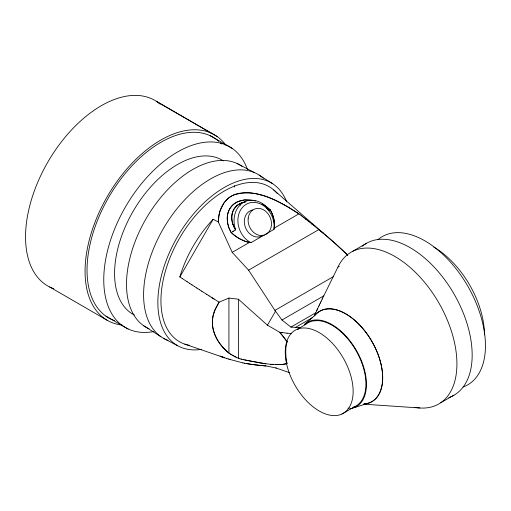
<?xml version="1.0" encoding="UTF-8"?>
<svg xmlns="http://www.w3.org/2000/svg" width="511" height="511" viewBox="0 0 511 511"><rect width="100%" height="100%" fill="white"/><g stroke="black" fill="none" stroke-linecap="round" stroke-linejoin="round"><path stroke-width="0.77" d="M227.235 217.814L227.561 222.694L228.896 227.695M352.986 407.324A47.996 27.709 60 0 0 356.167 350.878A47.996 27.709 60 0 0 305.648 324.491L300.251 327.608L290.931 327.11L281.957 320.007L274.912 310.381L248.576 270.153L232.205 252.37L218.318 221.915C218.031 209.619 225.21 196.013 238.1 193.586M227.261 217.284C227.497 210.264 232.115 203.595 238.797 201.251M265.841 234.07L273.953 229.388L274.496 224.802L273.832 219.04A34.096 27.038 37 0 0 270.338 210.015L266.416 206.706L262.124 203.972M314.891 314.77L314.15 316.054M314.885 314.789L318.634 306.472M316.622 310.745L317.606 308.638M318.609 306.523L319.139 305.412M319.113 305.463L319.643 304.352M233.412 210.181L233.169 210.692A22.382 17.54 32.5 0 0 232.454 212.589M319.618 304.409L320.154 303.291M320.129 303.342L320.665 302.231M320.64 302.282L321.176 301.171M321.151 301.222L322.198 299.05M322.185 299.088L322.716 297.99M322.703 298.015L337.924 267.112L339.304 266.314M182.274 278.552L179.834 276.949L213.119 219.302L218.318 221.915M280.252 332.917A73.13 42.221 60 0 1 287.099 341.827A70.237 40.548 60 0 0 280.737 333.491L279.798 332.322L267.438 325.188L275.627 311.007M297.907 329.084L298.903 327.359M233.208 204.598C225.166 211.618 226.06 224.144 231.189 232.614A34.096 27.038 37 0 0 239.608 238.803L245.574 241.499L250.965 242.661L264.487 234.849M350.029 408.736A48.737 28.137 60 0 0 357.623 352.622A48.737 28.137 60 0 0 304.722 324.332L310.266 319.413M310.26 319.413L313.997 316.181M233.636 204.228L237.992 201.577L243.9 200.005M297.907 329.391L298.079 329.256M298.571 328.867L299.58 328.094M299.912 327.851L300.251 327.608M274.407 228.136A32.423 25.754 36.5 0 0 270.332 210.015L269.418 210.315A24.349 19.801 68.6 0 0 243.447 202.413A24.349 19.801 68.6 0 0 235.565 229.854L234.492 230.544M234.204 230.729L233.68 231.061M233.655 231.081L232.856 231.579M232.837 231.592L232.307 231.924M352.839 251.24L366.119 243.504M232.205 252.37L249.208 242.553A32.423 25.62 37 0 1 231.33 232.492M274.266 228.091L298.922 213.854L300.193 214.818M248.576 270.153L318.813 229.599L323.073 233.073M274.912 310.381L333.185 276.738M281.957 320.007L323.75 295.875M290.931 327.11L315.638 312.847M295.39 327.455L312.164 317.772M341.91 414.031L354.928 406.539M440.821 402.668L453.934 395.214M267.438 325.188L238.426 299.229L228.928 298.041L219.085 302.161L214.441 311.084A48.123 39.29 0 0 0 212.908 328.056C214.997 338.448 221.633 347.723 230.103 353.893M245.229 201.979L242.054 202.778L238.797 204.317A21.73 16.965 32.1 0 0 236.963 205.639M239.359 201.047L244.45 199.948L249.47 199.954M367.888 403.32L354.372 407.593M269.655 210.245L270.345 210.008L266.435 206.725M244.539 199.942L252.645 200.44M314.782 320.831L318.442 320.557M270.389 364.317L282.621 364.426A62.821 36.268 60 0 0 287.08 363.532M275.685 364.65L282.161 364.471L287.073 363.513A47.996 27.709 60 0 1 287.073 341.853M273.455 364.547L271.156 364.381M419.761 407.97L363.96 404.195M291.142 333.549L287.08 333.172M270.389 364.317L260.38 363.002L247.886 360.619M287.073 333.172L279.798 332.322M281.408 332.533L282.219 332.629M250.039 200.012L252.951 200.504M265.829 363.806L244.737 359.923M246.187 363.525L249.579 364.068A362.733 100.661 -18.2 0 0 265.995 365.94L276.457 368.067M304.722 324.332L305.648 324.491M244.539 363.232L246.27 363.538A354.404 98.348 -18.2 0 0 266.007 365.933M242.923 362.925L244.609 363.244M242.981 362.938L230.097 359.495M246.641 360.351L243.159 359.565M275.844 367.933L289.398 372.602M241.588 359.195L243.377 359.616M240.004 358.824L241.735 359.233M236.58 357.47L240.081 358.843M254.708 200.938L255.289 201.104M229.158 359.207L230.161 359.514M228.225 358.92L229.215 359.227M228.276 358.933L226.373 358.339M226.405 358.345L221.193 356.461M184.784 344.139L224.553 357.751M275.512 200.35L286.665 206.118L298.922 213.854C280.105 201.845 256.771 187.377 233.674 195.03A33.771 26.776 37 0 0 228.538 198.051L224.022 202.79L220.286 210.296A60.969 48.226 37.5 0 0 218.497 221.953M163.641 338.397L177.713 345.743M237.136 163.52L254.555 172.661M235.973 357.144L236.631 357.496M235.367 356.819L236.031 357.176M235.437 356.857L234.166 356.167M234.843 356.537L233.572 355.841M233.648 355.886L231.802 354.858M232.467 355.228L233.054 355.56M231.221 354.532L231.873 354.896M230.64 354.2L231.279 354.564M230.065 353.874L230.691 354.232M210.181 135.722L232.371 148.529M105.988 316.2L128.172 329.007M217.105 136.507L156.736 101.561L211.503 133.269M49.682 286.99L107.253 320.308M262.788 204.349L264.034 205.09M214.147 299.063L209.127 295.882M211.605 297.453L219.085 302.161L215.348 308.816L213.151 315.549A47.715 38.957 -0.1 0 0 213.093 328.892C215.15 338.621 221.461 346.899 228.928 353.216L228.928 298.041M259.109 175.094L272.44 183.564M206.648 294.31L209.223 295.946M143.534 325.641L160.914 336.698M201.704 291.155L206.763 294.381M199.245 289.577L201.851 291.244M196.792 288L199.392 289.673M194.346 286.416L196.946 288.095M191.906 284.838L194.493 286.518M189.472 283.26L192.047 284.927M187.052 281.682L189.6 283.343M182.229 278.527L187.154 281.746M265.247 205.882L265.841 206.297M300.168 214.805L301.458 215.789M301.413 215.757L302.716 216.76M266.953 208.271L269.418 210.315M302.665 216.721L303.975 217.737M303.911 217.686L306.485 219.692M305.156 218.657L307.731 220.675M307.648 220.611L308.976 221.659M308.893 221.595L310.215 222.643M310.139 222.585L312.687 224.623M311.384 223.575L313.92 225.613M313.863 225.568L316.373 227.606M316.341 227.58L318.813 229.599M273.781 189.99L323.393 233.195M235.565 229.854C230.078 221.908 230.039 208.712 239.608 203.851A21.73 16.952 31.9 0 1 241.428 203.014M231.189 232.614L229.12 228.27M238.426 299.229L238.426 358.447M362.305 246.181A87.649 50.602 60 0 1 454.362 294.56A87.649 50.602 60 0 1 448.779 397.539M337.924 267.112A87.649 50.602 60 0 1 440.418 305.693A87.649 50.602 60 0 1 414.779 407.318M363.947 404.054A52.205 30.143 60 0 0 372.5 342.511A52.173 30.123 60 0 0 314.61 315.657L314.61 315.657A52.205 30.143 60 0 1 372.5 342.511A52.173 30.123 60 0 1 363.947 404.022M349.409 408.104A47.996 27.709 60 0 1 347.914 408.212M286.958 341.808A42.905 35.278 9.6 0 1 287.227 341.252M287.15 341.885A42.854 34.984 7 0 1 287.431 341.329M377.98 239.589A85.561 49.401 60 0 1 467.731 286.039A85.561 49.401 60 0 1 463.081 386.993M433.801 247.126A71.649 41.365 60 0 1 484.466 334.877M323.093 233.054A347.742 267.029 28 0 1 347.793 255.308A341.667 262.36 28 0 0 318.851 229.567M250.965 242.661A21.564 17.54 68.6 0 1 238.394 215.68A21.564 17.54 68.6 0 1 259.467 203.519A21.564 17.54 68.6 0 1 273.953 229.388M267.151 208.616A27.632 21.519 33 0 1 269.297 210.417M235.603 229.841A27.613 21.59 33 0 1 233.042 224.444M263.184 235.239A13.912 11.319 68.6 0 1 245.587 227.836A13.912 11.319 68.6 0 1 252.798 209.976M245.497 201.915A22.299 17.566 33.7 0 0 244.635 202.069A23.423 18.402 33.3 0 0 241.422 203.001M237.027 205.697A23.5 18.332 31.8 0 0 234.824 207.945A22.299 17.457 33.7 0 0 233.84 209.382A25.933 20.306 34 0 0 233.425 210.187M232.154 213.917A26.674 20.862 33.5 0 1 232.479 212.595M232.933 224.457A25.639 20.127 32 0 1 232.071 213.892M224.348 357.847A129.181 25.211 -22.1 0 1 220.152 356.001M53.77 288.721A107.125 61.85 -60 0 1 47.638 162.415A107.125 61.85 -60 0 1 160.103 104.091M201.653 349.332A93.922 54.23 -60 0 1 177.26 237.136A93.922 54.23 -60 0 1 286.665 201.89M189.613 345.379A89.559 51.707 -60 0 1 179.527 238.241A89.559 51.707 -60 0 1 277.339 193.631M167.985 340.403A94.605 54.62 -60 0 1 163.839 227.797A94.605 54.62 -60 0 1 263.28 178.294M149.052 328.745A93.73 54.115 -60 0 1 145.622 219.462A93.73 54.115 -60 0 1 242.01 166.331M134.355 315.025A89.035 51.407 -60 0 1 132.994 211.522A89.035 51.407 -60 0 1 223.313 160.844M240.445 203.774A89.035 51.407 -60 0 1 240.387 205.262M179.834 276.949A86.806 50.116 -60 0 1 213.119 219.302M122.161 325.073A107.125 61.85 -60 0 1 107.297 196.531A107.125 61.85 -60 0 1 226.028 145.386M114.521 320.601A104.34 60.241 -60 0 1 108.958 196.876A104.34 60.241 -60 0 1 218.81 141.387M220.401 142.895A104.34 60.241 -60 0 1 221.423 143.955M234.594 185.646A104.34 60.241 -60 0 1 234.575 187.077M153.881 331.543A104.34 60.241 -60 0 1 125.367 207.07A104.34 60.241 -60 0 1 247.426 169.524M238.094 193.58A40.899 32.442 37 0 1 247.477 192.762M247.465 192.673A55.552 43.972 36.8 0 1 260.693 194.895M260.699 194.844A81.69 64.846 37 0 1 275.499 200.401M285.873 359.974A47.996 27.709 60 0 0 341.425 414.249A47.996 27.709 60 0 0 330.298 341.169A47.996 27.709 60 0 0 285.873 359.974M248.148 218.753A13.912 11.319 68.6 0 0 264.609 235.015A13.912 11.319 68.6 0 0 266.601 212.135A13.912 11.319 68.6 0 0 248.148 218.753"/></g></svg>
